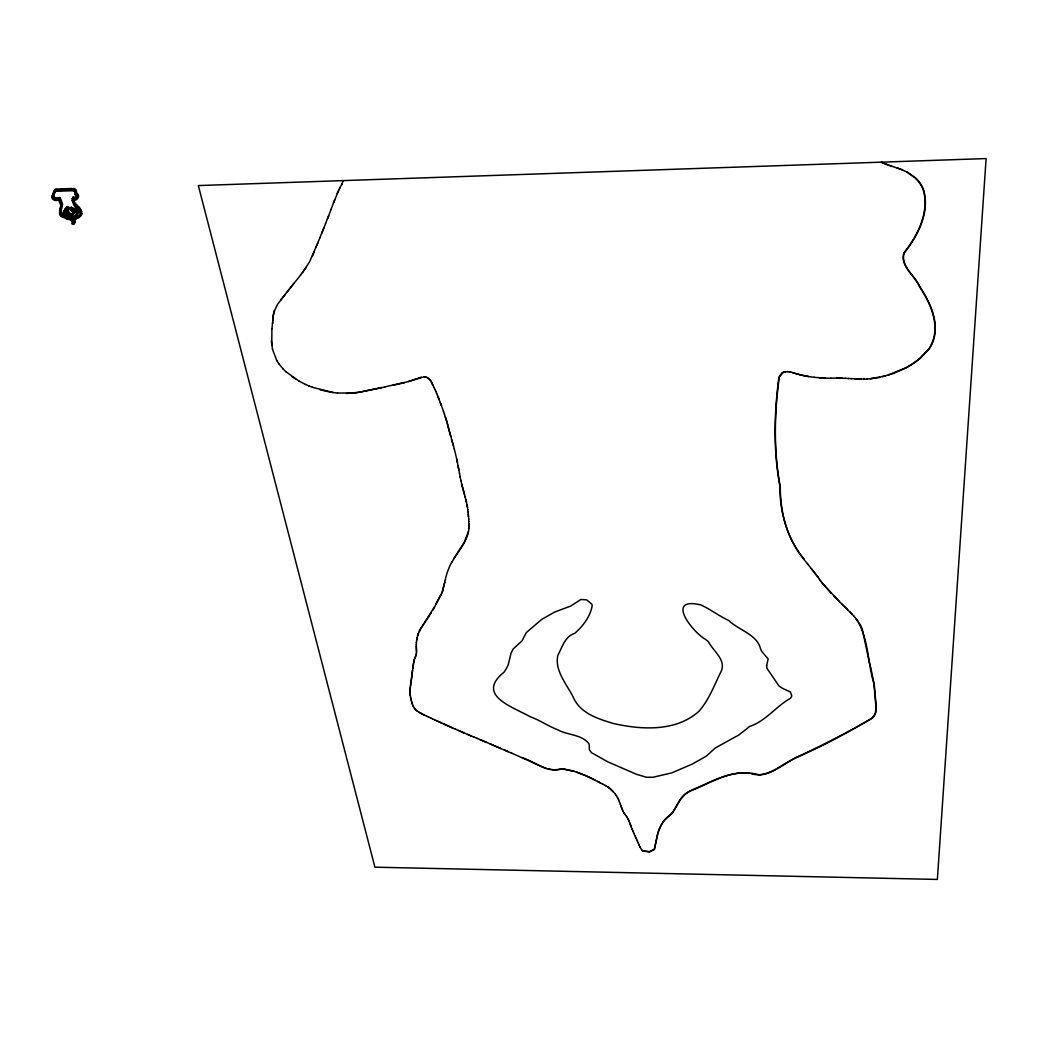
<?xml version="1.0" encoding="UTF-8"?>
<svg xmlns="http://www.w3.org/2000/svg" width="1038" height="1038" viewBox="0 0 1038 1038"><rect width="100%" height="100%" fill="white"/><g stroke="black" fill="none" stroke-linecap="round" stroke-linejoin="round"><path stroke-width="1.5" d="M76.812 213.828L77.629 212.336M468.955 523.775C470.266 538.774 458.809 549.881 452.023 561.96M469.059 527.836L468.813 521.413M75.281 211.973L76.111 210.493M73.4 223.066L72.725 223.183A5.54 4.191 31.1 0 1 72.465 222.742L72.465 222.742M416.355 645.052L416.316 642.548M410.023 691.477L410.672 684.133M416.498 652.85L416.277 646.466M75.255 211.817L74.749 211.22A1.31 0.986 31.5 0 0 74.308 210.74L73.439 213.491L73.439 210.831L72.517 213.309L74.113 210.416A5.709 4.334 31.6 0 1 73.867 210.13L73.607 209.78A1.323 0.999 31.6 0 0 73.205 209.391L71.972 211.467M273.033 318.51L273.098 317.628A43.596 34.397 21.7 0 1 274.538 310.609L277.717 304.082L285.255 294.494M272.903 320.249L273.033 317.576A43.583 34.384 21.7 0 1 274.46 310.557M272.838 320.197L272.566 323.713M416.42 642.704L416.887 637.916M271.891 328.644L271.8 345.161M272.683 321.923L271.956 328.709M74.606 220.653L74.593 220.679A3.348 2.517 31.3 0 1 74.399 221.444L73.516 221.665A5.54 4.191 31.2 0 1 73.283 221.289L73.283 221.289M73.516 212.608L74.347 211.103M74.528 218.862L74.515 218.927A3.737 2.816 31.4 0 1 74.412 219.511L74.36 219.55A4.373 3.309 31.1 0 0 74.087 220.705A3.62 2.738 31.1 0 0 74.139 221.276L74.178 221.341M75.424 219.161L75.424 219.226A3.335 2.517 31.3 0 1 75.229 219.978L75.177 220.056M73.439 213.491L73.374 214.062A4.684 3.542 31.6 0 1 73.127 214.983A2.361 1.778 31.5 0 1 72.79 215.294L72.764 215.32M73.322 212.128L73.283 211.869A5.709 4.334 31.6 0 1 73.036 211.583L72.777 211.233A1.323 0.999 31.6 0 0 72.375 210.844M410.257 687L410.049 692.917M342.579 181.78L342.851 180.612M412.475 670.353L410.555 685.742M410.996 682.874L413.539 662.919M416.29 654.381L416.394 652.694M342.683 181.78L342.384 182.935M412.877 668.316L413.838 661.258M63.253 213.504L63.279 213.361A3.477 2.621 31.6 0 1 63.474 212.751L64.317 211.298A3.477 2.621 31.6 0 0 64.122 211.908L64.109 211.96M416.627 640.381L418.171 633.388M67.509 209.741L67.405 210.312A1.842 1.388 31.6 0 0 67.379 210.961M66.549 212.414A1.842 1.388 31.6 0 1 66.575 211.843L67.613 209.507M444.809 582.214L442.084 592.542L435.973 603.986M67.522 211.804L67.431 210.961L66.912 213.011A8.109 6.137 31.6 0 0 67.405 213.854L66.315 216.371A4.645 3.503 31.6 0 0 67.094 216.786L67.937 217.124M445.198 580.112L442.201 592.685M413.786 662.257L414.24 659.61M74.632 193.847L74.944 194.495M75.463 192.393L75.709 192.834M53.665 191.732L53.379 192.847M54.521 190.291L54.248 191.368M445.315 580.255L445.665 578.01A127.453 92.213 8.3 0 1 451.906 561.817M54.547 192.199L54.248 193.315M55.403 190.758L55.118 191.809M60.113 208.846L59.945 209.494A7.642 5.761 32 0 1 59.789 209.936L59.737 210.065M60.931 207.483L60.788 208.041A7.642 5.748 32.1 0 1 60.632 208.495L60.58 208.612M60.632 210.442L60.58 210.545A9.095 6.838 32 0 0 60.84 209.819L61.047 209.001A4.321 3.257 31.9 0 0 61.151 208.34L61.138 208.275A5.722 4.321 31.7 0 1 61.372 206.899L61.45 206.731A4.736 3.568 32 0 0 61.683 205.226A7.538 5.67 32.1 0 0 61.242 204.11L61.099 203.785A8.109 6.15 31.9 0 1 60.957 203.396L60.567 202.293M61.476 208.988L61.424 209.105A9.083 6.838 32.1 0 0 61.683 208.366L61.891 207.561A4.321 3.257 32 0 0 61.995 206.899L61.982 206.822A5.722 4.321 31.8 0 1 62.215 205.446L62.293 205.29A4.723 3.568 32.1 0 0 62.527 203.785A7.526 5.67 32.1 0 0 62.085 202.657L61.995 202.475A8.109 6.137 32 0 1 61.8 201.956L61.424 200.84M416.186 654.212L415.278 657.365M414.123 660.596L414.499 658.793M468.385 531.534L464.297 542.355L453.671 558.691M53.146 193.665L53.34 192.964M54.002 192.225L54.21 191.485M54.223 193.431L54.093 193.898A5.968 4.502 32.6 0 1 53.665 194.885L53.327 195.378A8.992 6.786 32.7 0 1 53.159 195.624L53.159 195.624M55.079 191.991L54.949 192.458A5.956 4.502 32.7 0 1 54.521 193.444L54.184 193.937A8.992 6.773 32.7 0 1 54.028 194.184L53.989 194.236M60.386 206.822L60.36 206.886A6.137 4.645 31.7 0 0 60.217 207.989L60.217 208.171M61.229 205.368L61.216 205.433A6.137 4.632 31.8 0 0 61.06 206.536L61.06 206.731M417.536 635.788L420.312 629.015L431.25 612.77M331.018 209.442L334.716 199.867M331.109 209.455L325.504 223.65M333.406 203.072L338.972 189.759M414.603 658.961L414.811 657.988M327.476 218.94L328.709 215.787M59.659 210.247L59.672 210.221A3.464 2.608 31.7 0 0 59.503 211.246M60.502 208.794L60.515 208.768A3.464 2.608 31.7 0 0 60.347 209.793M325.595 223.663L319.86 237.676M321.832 233.044L323.713 228.36M316.097 246.914L319.951 237.689M318.069 242.321L309.571 261.797L302.486 272.553M68.547 212.816L68.326 212.518A8.096 6.137 31.6 0 1 67.742 211.557L68.936 209.261M312.412 256.088L314.293 251.52M342.371 183.298L340.179 187.32M415.797 655.731L414.915 658.157M337.129 193.457L338.336 190.979M67.107 210.571L67.198 210.364A4.152 3.14 31.8 0 0 67.431 209.365M66.562 211.804L68.041 208.91A4.152 3.14 31.9 0 0 68.261 207.911M341.593 184.881L342.216 183.648M434.429 606.867L419.235 631.338M433.002 609.994L441.033 594.502M76.163 214.879L76.137 214.944A2.037 1.544 31.5 0 1 75.839 215.359M338.868 189.759L339.621 188.54M339.517 188.54L340.282 187.32M76.28 219.044L77.11 217.591M78.616 218.032L79.433 216.579M73.958 217.604L73.996 217.565A2.634 1.985 31.4 0 0 74.347 217.137A1.752 1.323 31.3 0 1 74.58 216.734L75.047 216.267A3.542 2.673 31.5 0 0 75.476 215.722L76.293 214.256A1.427 1.077 31.4 0 1 76.643 213.893A2.037 1.544 31.5 0 0 76.929 213.517M77.461 212.66L75.813 215.333A1.427 1.077 31.3 0 0 75.463 215.709M76.034 216.008L74.269 218.642M76.319 216.163L77.266 214.594M77.007 215.359L78.187 213.283M75.112 211.648L75.566 209.741L74.749 211.22M75.592 211.077L76.41 209.624M71.375 219.563L73.088 217.266A5.709 4.321 31.6 0 0 74.671 216.241M71.661 219.459L72.452 217.993M76.527 213.465L76.332 211.051M74.308 217.124L75.138 215.67A1.752 1.323 31.3 0 1 75.398 215.281L75.904 214.775A3.529 2.673 31.5 0 0 76.306 214.269M70.182 214.983L71.012 213.53M72.05 217.046A12.599 9.55 31.7 0 1 70.13 216.06L70.973 214.308A3.283 2.478 31.6 0 0 71.687 214.36L72.647 214.308M68.495 219.278L69.325 217.824M70.921 215.022L71.752 213.569M70.143 215.761L70 215.722A3.283 2.478 31.6 0 0 70.856 215.813L72.816 213.27M74.113 210.416L75.099 209.248L73.996 208.469M72.245 214.503L73.075 213.049M72.751 208.833L71.661 210.195A1.907 1.44 31.7 0 1 71.09 209.468L72.595 209.611M69.754 214.866L70.584 213.413M67.444 212.297L68.274 210.844M65.978 216.202L67.275 214.152M63.941 210.922L65.031 208.768M63.642 211.934L64.486 210.48M66.73 207.172L65.835 208.677A4.204 3.179 31.6 0 0 65.368 208.923M65.835 209.313L64.94 210.909A1.453 1.103 31.7 0 1 64.693 211.505L64.551 212.063A3.218 2.426 31.7 0 1 64.33 213.244L65.16 211.791A3.205 2.426 31.8 0 0 65.394 210.61L65.55 210.065A1.453 1.103 31.8 0 0 65.796 209.468M64.551 212.063L65.55 210.065M66.419 209.417L67.483 207.782M75.579 194.067L76.41 192.614M73.698 202.384L72.855 199.478L73.685 198.024A5.32 4.048 32.2 0 0 74.606 198.115M72.699 189.915L73.529 188.475A2.361 1.804 32.3 0 1 74.022 188.592M59.633 198.725L58.777 200.178M65.692 190.136L66.536 188.695M61.151 190.291L61.995 188.851L72.115 188.501M65.991 209.079L66.069 208.962A4.853 3.672 31.6 0 1 66.51 208.417A4.671 3.542 31.6 0 1 67.249 207.95M65.147 210.532L65.225 210.416A4.866 3.672 31.6 0 1 65.666 209.871A4.684 3.542 31.6 0 1 66.406 209.391M306.327 267.311L300.475 275.122M287.357 291.665L300.553 275.148M293.936 283.27L280.714 299.93M78.317 216.397L78.758 215.904A5.333 4.035 31.1 0 1 79.186 215.502L79.251 215.476A6.565 4.969 31.6 0 0 79.666 215.126L80.16 214.607M77.5 217.85L77.928 217.357A5.333 4.035 31.1 0 1 78.369 216.955L78.421 216.929A6.565 4.969 31.5 0 0 78.836 216.579L79.744 215.632A8.758 6.656 31 0 1 80.004 215.385L80.095 215.307M80.367 214.399L80.575 214.178A8.758 6.643 31 0 1 80.834 213.932L80.912 213.854M80.004 216.76L80.562 216.176M81.392 214.723L80.627 215.515M667.681 816.828L663.308 821.253L658.922 829.245L654.251 849.24L649.503 851.666L643.521 851.147M669.03 815.79C676.231 810.341 677.632 800.22 684.587 794.498A33.644 21.876 4.3 0 1 690.646 790.593C712.47 781.355 735.034 767.484 759.349 774.919C773.18 773.946 784.144 763.657 796.029 757.416C822.459 746.763 847.384 732.335 872.063 718.374A22.07 15.064 0.1 0 0 875.722 712.73L876.267 707.358L874.515 687.532A116.503 80.743 2.6 0 0 873.866 682.77L870.558 666.837M73.542 213.906L73.62 213.841A2.348 1.778 31.6 0 0 73.945 213.53A4.671 3.542 31.6 0 0 74.191 212.595M75.125 217.824L75.177 217.785A4.502 3.412 31.5 0 0 75.45 217.552L75.502 217.513A3.698 2.803 31.2 0 1 75.878 217.214L76.15 217.059M74.308 219.278L74.36 219.239A4.515 3.412 31.4 0 0 74.632 219.005L74.671 218.966A3.698 2.803 31.1 0 1 75.06 218.681L75.32 218.512M783.288 372.279L779.512 376.807A15.025 12.106 -1.5 0 0 779.019 378.844C774.335 414.525 773.595 451.283 780.265 486.731M77.097 193.328L77.292 193.535A3.944 2.997 32.1 0 1 78.499 196.792A3.944 2.997 32.1 0 1 75.813 198.518L76.747 197.077L75.164 194.729M75.683 198.582L74.477 198.751A7.019 5.333 31.8 0 0 73.97 198.738L73.828 198.738A4.762 3.62 32.2 0 1 72.362 198.595M424.27 376.794L408.453 381.478M421.402 377.118L408.57 381.556L384.916 386.863M888.307 374.952L905.668 367.854A76.189 62.54 -6.3 0 0 920.148 357.98L928.893 348.833A47.891 38.925 -6.8 0 0 933.603 338.66C938.417 320.236 929.373 301.682 919.46 286.605C914.802 275.602 899.764 266.052 903.851 252.974C917.696 235.652 930.035 211.57 923.003 189.15A39.457 33.722 -11.1 0 0 915.023 177.809L906.978 172.126M882.391 376.625L893.238 373.524L905.992 367.932A76.228 62.552 -6.3 0 0 920.485 358.045L929.231 348.898A47.917 38.938 -6.8 0 0 933.953 338.725C938.767 320.288 929.724 301.721 919.811 286.644C915.14 275.641 900.115 266.091 904.189 253C918.046 235.678 930.398 211.57 923.366 189.15A39.47 33.735 -11.1 0 0 915.386 177.796L907.342 172.126L897.027 167.806M885.686 375.886L870.22 378.857M57.362 200.23L58.193 200.023M57.492 200.204L56.999 200.334A3.685 2.777 32.3 0 1 51.641 197.259M57.933 198.868L59.036 198.582M404.664 382.62L392.701 385.383M381.413 387.693L355.437 392.987L337.493 393.039M385.02 386.94L359.745 392.169L346.471 393.506M879.718 377.43L867.08 379.065M559.716 769.34C545.975 772.506 534.453 761.49 522.01 757.636M784.235 371.799L787.427 371.63M785.896 371.656L781.964 372.785L779.24 376.742A15.012 12.106 -1.5 0 0 778.747 378.766C774.076 414.434 773.336 451.18 779.992 486.614M560.286 769.054L561.817 768.976A13.676 9.005 7.9 0 1 564.153 769.08L573.806 771.143L584.705 775.295A122.821 77.785 8.6 0 1 592.607 778.954L595.228 780.265M55.04 190.499L55.39 190.486A3.192 2.413 32.5 0 1 55.546 190.149L55.961 189.902A3.867 2.919 32.5 0 1 56.363 189.876L56.519 189.863M71.285 189.941L72.686 189.318A6.033 4.593 32.6 0 0 73.114 189.292A1.946 1.479 32.3 0 1 73.75 189.292L74.347 189.539M56.013 191.303L71.843 190.758A6.046 4.606 32.6 0 0 72.271 190.745A1.946 1.479 32.3 0 1 72.92 190.733L73.503 190.979M56.805 189.863L70.623 189.383M61.995 188.851L56.493 189.046M55.689 190.486L70.753 189.967M830.815 378.208L836.875 378.117A20.072 15.998 -3.3 0 1 839.184 378.104L842.311 378.247M74.334 199.556L73.867 199.556A5.333 4.048 32.2 0 1 72.855 199.478M55.663 191.303L55.507 191.316A3.867 2.919 32.4 0 0 55.105 191.329L54.729 191.55A3.205 2.413 32.5 0 0 54.612 191.9M863.901 379.078L867.392 379.142M831.101 378.286L819.514 377.845M864.213 379.155L854.508 378.74M861.073 379.065L851.381 378.611M845.425 378.39L838.886 378.027A20.072 15.998 -3.3 0 0 836.576 378.04M848.254 378.455L851.679 378.688M845.127 378.312L848.552 378.533M825.418 378.221L813.974 377.3M787.154 371.552L789.101 371.786M71.856 218.746L72.258 218.72A5.709 4.321 31.5 0 0 73.841 217.695L74.827 216.112A2.621 1.985 31.5 0 0 75.177 215.683M337.584 393.117L332.977 392.455A95.483 75.982 21.3 0 1 320.015 389.678M72.958 197.064L73.023 199.011M72.115 198.518L72.193 200.464M814.259 377.378L808.511 376.509A100.997 84.065 -5 0 1 792.539 372.603M424.14 376.716L425.58 376.989M333.068 392.533L312.581 387.317M748.995 773.258C728.079 770.585 709.668 783.69 690.841 790.8A33.657 21.889 4.3 0 0 684.782 794.706L680.63 799.325L672.209 813.273L664.735 819.929L661.453 824.6L657.599 833.748L654.433 849.447L649.671 851.874L642.976 850.9M788.828 371.708L790.904 372.136M548.233 769.041L554.396 769.859L561.96 769.158A13.676 9.005 7.9 0 1 564.309 769.275L573.962 771.338M751.434 773.751C765.914 778.215 778.24 767.004 790.19 760.711C817.542 747.126 845.672 734.125 871.803 718.192A22.058 15.064 0.1 0 0 875.462 712.548L875.994 707.189L874.243 687.364A116.451 80.73 2.6 0 0 873.594 682.602C867.483 661.388 868.611 636.904 855.805 618.427M790.619 372.058L792.824 372.681A101.049 84.104 -5 0 0 808.797 376.586M890.059 165.717L891.772 166.106M891.421 166.119L902.58 169.804M888.736 165.276L890.409 165.717M68.742 215.657L68.028 215.385A4.632 3.503 31.6 0 1 67.146 214.918M425.463 376.924L426.839 377.43M576.596 772.025L584.55 775.101A122.782 77.772 8.6 0 1 592.451 778.76L600.379 782.95M69.546 215.593L69.196 215.463A5.437 4.113 31.6 0 1 68.703 215.242A1.868 1.414 31.5 0 1 67.846 214.451L68.664 212.998A1.855 1.401 31.6 0 0 69.52 213.815A5.424 4.113 31.7 0 0 70.026 214.01L69.312 217.5A12.612 9.55 31.6 0 0 71.22 218.499M889.086 165.263L884.843 163.745M309 385.941L312.659 387.395M546.403 768.6L511.578 753.069M887.775 164.782L880.99 162.175L198.323 185.568L374.913 867.184L937.366 879.433L986.1 158.567L881.327 162.162L883.909 163.2M473.847 736.967L477.117 738.459M69.338 215.074L69.001 214.957A5.242 3.97 31.6 0 1 67.548 214.321M473.964 737.149L467.541 734.333M476.987 738.278L486.511 742.417M480.127 739.601L500.952 748.606M470.811 735.838L458.394 730.415M490.014 743.779L508.127 751.707M464.518 733.178L455.526 729.156M504.416 749.968L511.708 753.251M305.509 384.423L309.077 386.019M424.853 715.442L417.224 711.121M455.643 729.325L438.386 721.475M452.789 728.066L444.212 724.226M426.813 716.324L418.833 712.289M441.358 722.941L436.44 720.593M71.7 217.708L71.414 217.565A13.299 10.082 31.7 0 1 70.35 217.02L69.805 216.708M70.869 219.161L70.584 219.031A13.312 10.082 31.6 0 1 69.52 218.486L68.949 218.136M426.709 716.142L428.772 717.206M434.494 719.71L436.544 720.774M428.668 717.024L430.718 718.101M432.548 718.815L434.598 719.879M430.601 717.92L432.651 718.997M64.564 215.216L65.9 215.852M64.421 215.969L65.199 215.515M64.564 216.034L64.382 215.255A7.785 5.878 31.7 0 0 64.966 215.657L65.173 215.787M64.343 215.93L63.59 214.749L63.474 215.515M69.624 217.941L69.831 218.045A6.695 5.047 31.2 0 1 70.234 218.265L70.441 218.382M68.793 219.407L69.001 219.498A6.708 5.047 31.2 0 1 69.403 219.719L69.611 219.835M64.862 216.176L66.938 216.358M67.081 216.423L67.223 216.488A6.656 5.008 31.3 0 1 67.704 216.734L67.976 216.89M66.25 217.876L66.38 217.941A6.669 5.021 31.3 0 1 66.873 218.188L67.146 218.343M65.511 218.343L66.302 218.72M65.615 216.527L66.666 216.215M65.9 217.708C62.085 215.087 62.786 218.59 66.043 217.772M63.863 214.892L63.941 214.918A1.622 1.22 31.6 0 1 63.214 213.737M305.587 384.501L298.827 380.959M62.89 216.267L62.384 216.838M63.214 215.385L62.514 215.035M62.28 216.799L61.644 216.462M63.448 214.684L62.825 214.36A6.033 4.541 31.5 0 0 62.475 214.191L61.359 211.635M62.54 216.099L61.982 215.813A6.046 4.541 31.5 0 0 61.631 215.644L60.515 213.075M605.336 785.442L608.891 787.583M597.654 781.406L602.935 784.3M602.78 784.105L605.504 785.636M642.47 850.628L643.145 851.121M607.905 786.778L609.021 787.686M426.709 377.365L428.019 378.104M66.004 214.334L65.926 214.282A7.772 5.878 31.7 0 1 65.225 213.802L64.914 213.569M73.426 208.158L71.933 208.015M286.06 371.812L298.905 381.037M68.819 216.721L68.158 216.41A5.242 3.97 31.6 0 1 66.704 215.774M642.639 850.836L641.627 850.031M73.088 209.871L74.204 210.649M292.223 376.716L295.635 379.026M74.918 208.223C76.176 208.495 74.957 210.805 74.178 209.728M75.034 209.196L75.138 209.274A1.31 0.986 31.6 0 1 75.605 209.689M642.185 850.537L640.018 847.099M608.865 787.492L613.445 791.735M427.903 378.04L429.161 379.013M608.995 787.595L615.106 793.785M78.058 206.367L78.758 206.977M78.278 206.575L79.472 207.613A3.581 2.712 31.6 0 1 80.173 208.495M78.097 207.392L77.578 206.938A4.866 3.698 31.7 0 1 76.968 206.354M77.227 207.821L78.641 209.066A3.581 2.725 31.5 0 1 79.355 209.948M77.798 209.313L76.747 208.391A4.879 3.698 31.7 0 1 76.137 207.808A6.669 5.047 31.6 0 0 75.735 207.353L74.957 206.51A6.994 5.32 31.8 0 1 73.413 204.045L73.426 203.915A7.084 5.359 31.9 0 0 73.14 203.201L73.023 202.942A6.5 4.943 31.8 0 1 72.79 202.358L72.245 200.658M415.836 709.888L417.328 711.302M283.335 369.191L286.125 371.889M839.444 601.599L821.499 582.357M841.935 604.142L852.016 614.107M847.67 609.695L833.683 596.02M849.59 611.745L854.105 616.325M77.253 205.524L76.578 204.797M76.423 206.964L75.722 206.212A6.007 4.567 31.8 0 1 74.438 204.369M831.243 593.438L820.241 580.514M429.031 378.935L430.238 380.142A7.798 6.163 16.2 0 1 431.315 381.737L434.027 387.524M75.995 193.276L77.565 196.013L75.242 197.298A7.007 5.32 31.8 0 0 74.801 197.285L74.658 197.298A4.762 3.62 32.2 0 1 73.205 197.142M283.4 369.269L278.69 363.598M414.668 708.591L415.94 710.07M853.833 616.17L857.881 620.88M77.655 205.965L76.929 206.29A6.656 5.047 31.7 0 0 76.565 205.9L75.787 205.057A6.981 5.307 31.8 0 1 74.243 202.592L74.256 202.462A7.071 5.359 32 0 0 73.97 201.748L73.854 201.489A6.488 4.943 31.9 0 1 73.633 200.905L73.088 199.205M60.061 197.791L59.581 197.492A1.829 1.388 32.2 0 0 59.192 197.583L59.075 197.635A5.216 3.944 32.5 0 1 58.517 197.817L55.079 197.765L53.678 195.326A3.477 2.634 32.4 0 1 53.937 194.197M59.218 199.231L58.738 198.933A1.842 1.388 32.2 0 0 58.349 199.024L58.284 199.049A5.216 3.944 32.4 0 1 57.674 199.257L54.223 199.205L52.821 196.766M811.184 568.5L819.254 578.802M807.486 563.79L817.983 576.959M77.448 211.233C76.462 209.391 75.839 215.411 77.448 211.233A1.401 1.064 31.5 0 1 78.551 212.466M625.758 815.453L623.695 812.546M807.759 563.932C788.608 542.666 779.72 514.991 780.018 486.809M625.59 815.258L627.16 817.347M804.178 559.171C786.986 538.852 780.329 512.941 780.278 486.926M68.365 212.582L69.17 212.375M68.249 213.685L69.429 212.738L68.923 212.012M413.721 707.241L414.772 708.772M818.995 578.659L820.513 580.657M614.95 793.577L616.507 795.861M624.733 814.103L622.969 811.171M276.796 360.601L278.755 363.676M626.991 817.14L629.197 821.188M73.075 220.912L73.049 220.86A5.151 3.905 31.2 0 1 72.842 220.484A3.918 2.958 31.3 0 0 72.504 219.861L72.452 219.797A5.527 4.178 31.3 0 1 72.037 219.122L71.972 219.005A3.438 2.595 31.3 0 0 70.921 217.669M72.297 222.443L72.258 222.379A5.164 3.905 31.2 0 1 72.011 221.937A3.918 2.958 31.2 0 0 71.687 221.315L71.622 221.263A5.54 4.191 31.2 0 1 71.207 220.588L71.116 220.393M859.23 623.06L860.619 625.447A39.366 28 0.3 0 1 862.513 630.403L870.285 666.668M616.351 795.666L617.701 797.975M412.968 705.84L413.825 707.423M80.601 209.352L81.418 210.999M79.744 210.753L80.588 212.453M276.861 360.679L272.449 349.209M79.55 212.193L79.861 212.829A7.292 5.514 31.5 0 1 80.121 213.4L80.16 213.53M80.341 210.675L80.692 211.376A7.279 5.514 31.5 0 1 80.938 211.947L80.977 212.076M80.302 211.869L79.524 212.128L78.888 210.857A7.564 5.761 31.5 0 1 78.732 210.532L78.732 210.532M59.711 198.894L61.281 202.916A5.852 4.412 32.1 0 1 61.476 203.539L61.527 203.746M58.868 200.334L60.438 204.369A5.865 4.424 32.1 0 1 60.632 204.992L60.684 205.187M81.081 210.325L79.705 209.404A7.564 5.761 31.5 0 1 79.563 209.079L79.524 209.014M80.679 212.647L81.003 213.4M617.532 797.781L618.726 800.116M81.509 211.181L81.82 211.947M628.12 819.06L631.299 827.039M432.989 385.526L431.172 381.66A7.798 6.163 16.2 0 0 430.108 380.064M433.91 387.446L434.935 389.445M434.805 389.367L435.83 391.365M638.941 844.776L640.187 847.306M622.333 809.796L623.137 811.379M637.89 842.441L639.11 844.984M632.635 830.698L633.868 833.267M435.701 391.287L436.687 393.298M636.839 840.105L638.059 842.648M635.801 837.77L637.008 840.313M633.699 833.06L634.919 835.616M634.75 835.421L635.97 837.977M436.557 393.207L437.504 395.219M618.557 799.909L619.621 802.257M631.831 828.778L632.804 830.906M60.476 202.034L59.919 200.671A7.863 5.917 32.2 0 0 59.581 199.958L59.516 199.841A6.098 4.619 32.2 0 1 59.309 199.439M437.374 395.128L439.385 399.967M61.32 200.581L60.762 199.218A7.85 5.917 32.3 0 0 60.425 198.518L60.36 198.388A6.085 4.619 32.2 0 1 60.165 197.999M622.502 809.99L620.789 805.618M438.153 397.061L441.487 405.624M619.452 802.063L620.439 804.411M412.41 704.374L413.072 706.009M440.32 402.718L443.498 411.256M621.957 808.615L620.283 804.216M631.999 828.973L629.807 822.939M443.356 411.165L444.472 414.058M444.329 413.967L447.119 422.271M445.289 416.77L447.741 424.892M74.528 200.944L73.698 198.089M76.111 210.701L75.294 212.154M411.969 702.934L412.514 704.555M451.556 439.515L454.372 449.026M450.764 436.453L447.313 423.491M411.541 701.48L412.073 703.102M453.502 445.886L447.897 426.112M464.505 494.568L460.833 480.503M465.232 497.15L461.586 484.071M465.102 497.033L466.555 502.288M411.645 701.649L410.801 698.561M73.348 222.807L73.335 222.742A3.62 2.738 31.1 0 1 73.27 222.171A4.386 3.309 31.1 0 1 73.451 221.042L73.555 220.951A3.737 2.816 31.3 0 0 73.698 220.38L73.698 220.316A2.699 2.037 31.2 0 1 74.178 219.252M465.79 499.602L467.515 507.245M411.256 700.196L410.503 697.108M456.759 458.913L457.499 462.559M460.119 476.922L460.963 480.62M459.432 473.315L460.249 477.026M458.887 469.812L456.616 458.809A261.2 189.863 21.3 0 0 454.242 448.922M458.082 466.088L459.562 473.432M466.957 504.728L467.866 509.645M272.514 349.274L271.372 340.983M410.607 697.277L410.062 694.188M61.852 214.918A2.971 2.245 31.6 0 1 60.528 212.582L60.502 212.206A3.231 2.426 31.8 0 0 60.502 211.765L60.438 211.454M410.36 695.823L409.945 692.735M467.736 509.515L468.164 512.032M468.021 511.916L468.787 519.169M75.605 191.031L75.631 191.29A3.516 2.673 32.3 0 1 75.553 192.238A2.53 1.92 32.3 0 0 73.958 190.33M74.762 192.471L74.788 192.731A3.516 2.673 32.3 0 1 74.723 193.678M468.268 514.29L468.475 516.677M468.657 519.039L468.942 521.53M61.372 211.882L61.346 211.376A8.122 6.137 31.6 0 1 61.346 210.818L61.346 210.753A3.231 2.426 31.8 0 0 61.346 210.312L61.32 210.247A3.581 2.712 31.7 0 1 61.385 209.079M60.528 213.335L60.502 212.829A8.122 6.137 31.5 0 1 60.502 212.271L60.425 211.077M59.581 212.531L59.672 214.023A2.971 2.245 31.6 0 0 61.008 216.371M416.251 644.896L416.562 651.306M66.16 208.34A1.349 1.025 31.7 0 1 68.326 209.507M68.313 209.793A3.724 2.816 31.8 0 1 68.287 210.117M67.003 206.886A1.349 1.025 31.8 0 1 69.17 208.054M69.144 208.353A3.724 2.816 31.8 0 1 69.118 208.677M66.211 207.47A4.191 3.166 31.7 0 1 66.679 207.224M64.68 213.374A1.622 1.22 31.6 0 1 64.058 212.284M68.729 217.993A1.544 1.168 31.4 0 1 68.132 217.189L68.962 215.735A1.544 1.168 31.5 0 0 69.559 216.54M73.581 219.135A5.514 4.165 31.5 0 1 72.881 219.446M74.399 217.682A5.501 4.165 31.5 0 1 73.711 217.993M76.656 212.686A1.401 1.064 31.4 0 1 77.733 213.919M70.415 209.897A2.893 2.193 31.7 0 0 71.09 210.688L71.92 209.235A2.893 2.193 31.7 0 1 71.246 208.443M70.273 209.598A1.401 1.064 31.7 0 1 70.649 208.34M71.116 208.158A1.401 1.064 31.7 0 1 71.479 206.886M72.465 189.889A2.258 1.726 32.3 0 1 73.244 190.045M51.9 196.338A3.322 2.504 32.3 0 1 52.095 195.494M54.171 190.681A2.128 1.609 32.5 0 1 55.014 190.447M57.791 198.803A3.685 2.777 32.4 0 1 52.497 195.819M52.756 194.897A3.322 2.504 32.4 0 1 52.951 194.041M55.04 189.24A2.128 1.609 32.6 0 1 55.87 189.007M68.184 219.303A2.426 1.829 31.4 0 1 66.899 219.044M60.736 205.771A2.245 1.687 32 0 1 60.658 206.095M69.014 217.85A2.426 1.829 31.5 0 1 67.742 217.591M61.592 204.33A2.245 1.687 32 0 1 61.502 204.642M74.464 223.04A1.622 1.22 31.1 0 1 74.191 224.104M73.426 224.39A1.622 1.22 31.1 0 1 71.778 223.585M75.294 221.587A1.622 1.22 31.2 0 1 75.021 222.651M74.243 222.936A1.622 1.22 31.2 0 1 72.608 222.119M81.405 215.151A2.089 1.583 31.4 0 1 81.159 215.606M76.565 204.746A6.007 4.567 31.8 0 1 75.268 202.916M82.223 213.698A2.076 1.583 31.4 0 1 81.976 214.152M80.367 215.774A6.656 5.034 31.5 0 1 80.069 216.021M76.604 194.872A3.944 2.997 32.1 0 1 77.668 198.245A3.944 2.997 32.1 0 1 74.983 199.958M75.735 193.237A3.464 2.634 32.3 0 1 75.67 193.769M74.801 188.89A2.53 1.92 32.3 0 1 76.462 190.745M76.565 191.796A3.451 2.634 32.3 0 1 76.501 192.328M64.304 213.244A2.984 2.258 31.5 0 0 64.174 213.763L64.538 214.451A7.526 5.696 31.7 0 0 65.705 215.268M65.147 211.791A2.984 2.245 31.6 0 0 65.005 212.31L65.368 212.998A7.526 5.696 31.7 0 0 66.549 213.815M76.293 214.632A3.815 2.893 31.3 0 1 76.617 214.1M77.123 213.179A3.802 2.893 31.3 0 1 77.448 212.647M72.491 208.742A1.907 1.44 31.7 0 1 71.92 208.015M72.647 215.489A2.997 2.271 31.5 0 1 71.843 215.8M73.477 214.036A2.997 2.271 31.6 0 1 72.673 214.347M73.503 190.888A1.946 1.479 32.3 0 1 74.905 192.536M77.811 209.3A3.646 2.764 31.5 0 1 78.758 210.454M80.705 214.023A2.777 2.115 31.4 0 1 80.276 215.45M77.422 217.863A2.374 1.804 31.3 0 1 76.76 218.434M75.346 218.538A2.284 1.726 31.2 0 1 76.202 218.162M70.091 219.122A3.438 2.595 31.3 0 1 71.246 220.354M69.987 219.252A5.93 4.463 31.2 0 0 68.287 218.395L68.197 218.473A1.829 1.375 31.5 0 1 67.146 218.382M60.412 211.622A3.594 2.712 31.7 0 1 60.541 210.532M52.769 196.753A3.477 2.634 32.3 0 1 53.081 195.637M74.373 189.448A1.894 1.44 32.3 0 1 75.735 191.044M78.641 207.847A3.646 2.764 31.6 0 1 79.589 209.001M81.522 212.569A2.777 2.115 31.4 0 1 81.107 213.997M78.239 216.41A2.374 1.804 31.4 0 1 77.578 216.981M76.163 217.085A2.284 1.726 31.2 0 1 77.033 216.708M74.489 218.849A2.699 2.037 31.2 0 1 75.008 217.785M70.818 217.798A5.917 4.463 31.3 0 0 69.118 216.929L68.962 217.02A1.817 1.375 31.5 0 1 67.976 216.929M766.654 665.579L766.641 666.552A10.263 7.201 1.9 0 0 767.796 669.549L778.785 685.677A18.165 12.664 1.5 0 0 782.808 688.441L790.463 692.048L791.735 695.771A10.497 7.253 1.9 0 1 790.372 698.34C775.918 706.411 765.927 720.995 749.851 726.366A27.754 18.736 2.5 0 0 746.426 729.091L738.68 735.06L715.325 747.97L706.294 756.157L692.048 764.176L671.897 772.843L652.967 777.267L646.44 777.267L636.385 774.27L607.749 761.814L591.439 752.641L589.325 749.631L589.273 745.66A8.745 5.878 7.6 0 0 588.844 743.61C581.63 734.268 567.591 735.293 557.873 729.87C548.311 726.107 539.773 720.229 530.12 716.674C511.799 706.489 475.689 695.11 503.988 672.222A66.549 46.528 11.8 0 0 508.322 664.372L511.046 653.162L512.954 649.256L522.075 640.757L526.318 632.557L541.797 619.323L554.811 611.979L570.615 606.088L580.93 599.458L586.626 599.86L591.777 604.129A7.097 5.138 7.8 0 1 592.036 606.672C589.792 617.234 582.733 626.342 574.805 633.297C564.828 636.385 562.362 647.011 557.925 655.16C554.201 669.938 566.592 684.172 573.067 696.796C579.905 713.314 597.797 718.789 613.432 723.499C641.523 729.896 676.231 731.881 699.054 711.186C709.188 699.612 714.404 684.808 721.215 671.236C726.276 659.87 713.249 651.047 708.461 641.834A23.096 16.374 4.4 0 0 705.619 639.447C692.074 631.779 664.891 596.513 700.806 604.907C710.498 609.28 719.01 616.027 728.715 620.49C738.576 630.053 756.767 634.257 760.491 648.555A18.866 13.377 1.7 0 0 762.139 651.838L768.146 658.935L766.654 665.579"/></g></svg>
